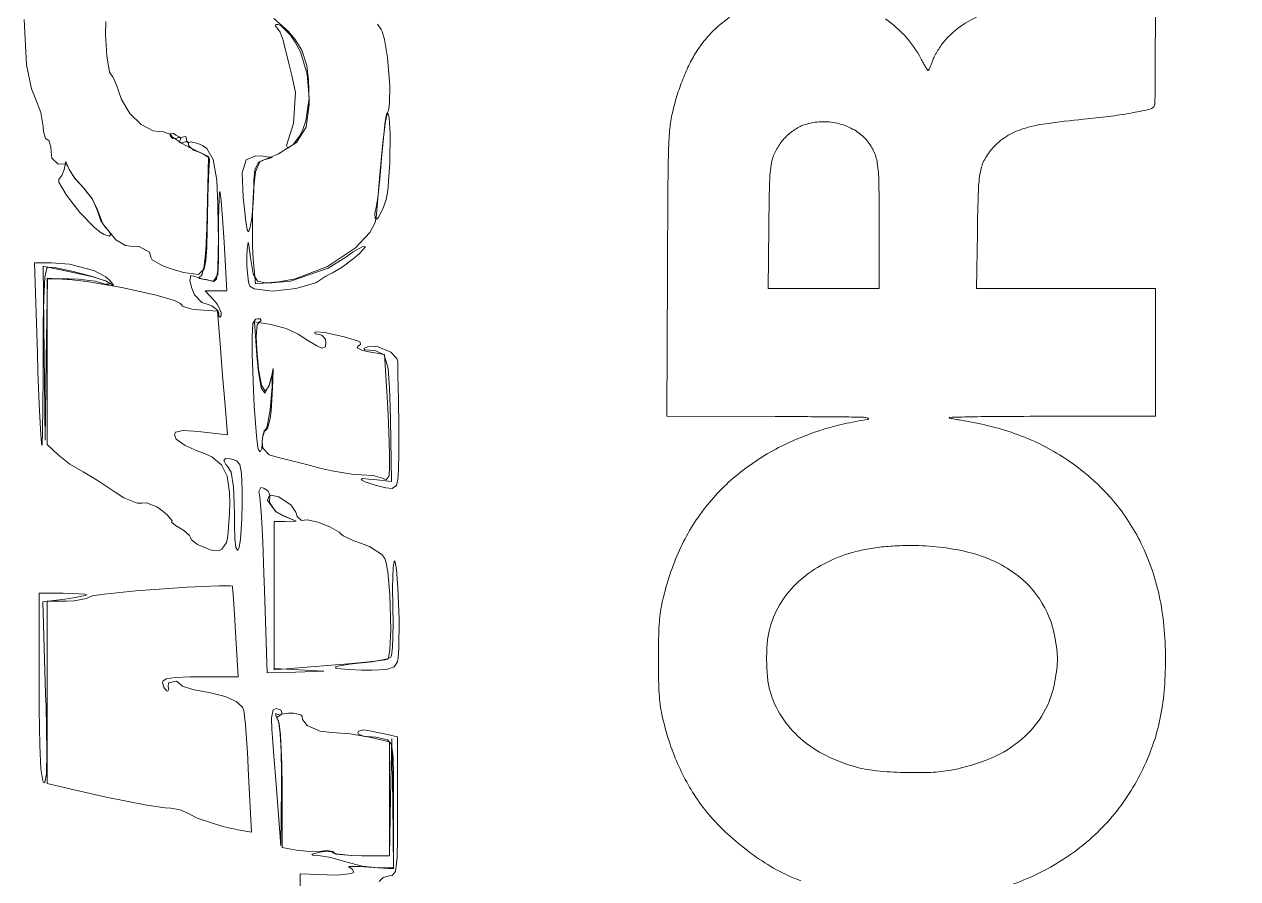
# Model space of a CAD drawing. Header units: millimetres. Extents: x 0 to 610, y 0 to 514.
# Drawn here: x 556.47 to 585.91, y 281.97 to 302.71 of the extents above; entities that cross this region are included whole.
import ezdxf

# ---------------------------------------------------------------- set-up
doc = ezdxf.new("R2010")
doc.units = ezdxf.units.MM
doc.header["$LTSCALE"] = 0.05
doc.layers.get('0').update_dxf_attribs({"plot": 0})
doc.layers.add('ETCH', color=5, linetype='Continuous', lineweight=0)

# ---------------------------------------------------------------- blocks, each defined once
blk = doc.blocks.new('ImageToStl.com_thorlabs')
for points in [[(929.755995, 51.915731, -0.000051), (929.51092, 15.58425, -0.585085)], [(915.870394, 95.609567, 0.057801), (909.210643, 108.722591, 0.075139), (900.183621, 118.700703, 0.022498), (897.849942, 120.439742, 0.015783), (895.079685, 122.191504, 0.015964), (892.314891, 123.70327, 0.031806), (890.023014, 124.685422, -0.008549), (888.097897, 125.406461, -0.013524), (886.476597, 126.096747, -0.007432), (885.166375, 126.720671, -0.287199), (885.003699, 126.984719, -0.257843), (885.167209, 127.275757, -0.003917), (886.880324, 128.317607, -0.009401), (888.94131, 129.497001, -0.005941), (891.387018, 130.798625, 0.064382), (902.810376, 138.711175, 0.055434), (912.510229, 149.644891, 0.054084)], [(913.363266, 232.657741, 0.044801), (905.191814, 242.248027, 0.049571), (895.695568, 249.872583, 0.029457), (888.770435, 253.824335, 0.020216), (880.506458, 257.507148, 0.019384), (871.514823, 260.688195, 0.019906), (862.382577, 263.131913, 0.031505), (854.125174, 264.453222, 0.016319), (843.693608, 265.111765, 0.005904), (825.559218, 265.449189, 0.000453), (776.758148, 265.736713), (701.016295, 266.114352), (700.758148, 208.307176, -0.000484), (700.571503, 173.962932, -0.006385), (700.328021, 161.265399, -0.092817), (699.811153, 158.921534, -0.75457), (699.182584, 159, 0.016101), (696.784903, 171.74415, 0.02047), (693.718749, 183.312054, 0.021245), (689.827196, 194.225856, 0.019984), (684.951458, 205, 0.053671), (670.055985, 228.128496, 0.060687), (651.110617, 246.505194, 0.059799), (628.05467, 259.997997, 0.0498), (601, 268.679495, 0.020979), (595.726825, 269.579449, 0.016365), (589.939838, 270.127137, 0.011555), (582.457905, 270.415526, 0.003854), (571.5, 270.5, 0.003854), (560.542095, 270.415526, 0.011555), (553.060162, 270.127137, 0.016365), (547.273175, 269.579449, 0.020979), (542, 268.679495, 0.022745), (529.298875, 265.348651, 0.024985), (517.353653, 260.962368, 0.025412), (506.090944, 255.484478, 0.025346), (495.431893, 248.887868, 0.039047), (485.005835, 240.406283, 0.026498), (474.492012, 229.274115, 0.026141), (465.015521, 216.849361, 0.033391), (457.706241, 204.447305, 0.028876), (453.478462, 194.668339, 0.016282)], [(451.78503, 81.578598, 0.062465), (465.996417, 53.281872, 0.064972), (486.187515, 30.25876, 0.066112), (511.5, 13.345628, 0.029233), (525.366212, 7.506557, 0.032841), (539.295614, 3.584573, 0.030936), (554.318067, 1.36105, 0.021359), (571.5, 0.632412, 0.023303), (589.273964, 1.467123, 0.030097), (605.413806, 3.967556, 0.031787), (620.387451, 8.231641, 0.032031), (634.660135, 14.350705, 0.061956), (657.005399, 29.403409, 0.058369), (675.493252, 49.747972, 0.056819), (689.180912, 74.362536, 0.053041), (697.368158, 102, 0.000047), (698.034232, 105.620768, 0.000039), (698.741991, 109.471875, 0.00004), (699.38965, 112.999086, 0.000107), (699.848103, 115.5, -0.897356), (700.271884, 115.469011, -0.003829), (700.563194, 104.854614, -0.003395), (700.778212, 88.305081, -0.001034), (700.881784, 63.25), (701, 6), (735, 6), (769, 6), (769, 53.598888), (769, 101.197777), (798.75, 100.753889, -0.00435), (821.186167, 100.223875, -0.037495), (831.13895, 99.152091, -0.079451), (837.618343, 96.854276, -0.058302), (843.852481, 92.442724, -0.068413), (849.889239, 85.302822, -0.065), (853.902041, 76.677337, -0.041592), (856.69955, 64.311906, -0.011077), (859.063887, 44.230977, 0.008158), (860.574117, 30.725598, 0.012418), (862.367107, 19.060407, 0.008897), (864.230776, 9.631448, 0.146365), (865.763759, 6.849183, 0.195059), (867.313188, 6.210015, 0.000252), (900.935727, 6.026217, 0.001217), (950.704577, 5.900412, 0.000178), (1051.647442, 5.926897)]]:
    blk.add_lwpolyline(points, format="xyb")
for points in [[(587.355655, 211.415807, -0.068807), (600.190561, 206.143976, -0.06571), (611.338399, 197.521322, -0.061971), (620.387327, 185.799602, -0.050611), (627.03291, 171.404345, -0.025778), (629.286969, 163.560332, -0.022489), (630.844084, 155.161099, -0.020481), (631.74761, 145.912011, -0.014572), (632.031711, 135.5, -0.055504), (628.75729, 106.584055, -0.087112), (619.100112, 83.578614, -0.102008), (603.563832, 67.701159, -0.104489), (583.143697, 59.433072, -0.014136), (576.606479, 58.4569, -0.029999), (571.5, 58.150244, -0.029999), (566.393521, 58.4569, -0.014136), (559.856303, 59.433072, -0.084506), (542.84301, 65.549306, -0.08707), (529.01184, 76.904891, -0.078224), (518.808738, 93.415145, -0.053061), (512.44665, 114.627597, -0.036819), (511.220656, 125.552049, -0.016621), (511.149785, 139.975652, -0.016518), (512.025592, 154.23163, -0.041203), (513.859659, 164.5, -0.049908), (520.131321, 181.220794, -0.064655), (529.203739, 194.838186, -0.069877), (540.797168, 204.892759, -0.073907), (554.5, 211.133406, -0.046672), (561.486463, 212.451961, -0.021169), (570.790612, 212.926204, -0.0212), (580.153278, 212.609644, -0.044064)], [(839, 209.484586, -0.060552), (844.781588, 206.61754, -0.053558), (849.976228, 202.34482, -0.054577), (854.052264, 197.16186, -0.069293), (856.526767, 191.605866, -0.069219), (857.760401, 183.002599, -0.065354), (856.643945, 174.211297, -0.067106), (853.351281, 166.220419, -0.081214), (848.214596, 159.957692, -0.068004), (842.299393, 156.031412, -0.07587), (835.761548, 154.018046, -0.03321), (825.353435, 153.174247, -0.003625), (801.318499, 153), (769, 153), (769, 182.562713), (769, 212.125426), (801.25, 211.775927, -0.001521), (820.029858, 211.51525, -0.010926), (829.088681, 211.163835, -0.022968), (834.702131, 210.563442, -0.046764)]]:
    blk.add_lwpolyline(points, format="xyb", close=True)
blk = doc.blocks.new('talmolder-cropped')
for p, q in [((612.788791, 93.99104), (624.128498, 94.513776)), ((540.25, 91.22166), (563, 91.933252)), ((563, 91.933252), (563, 87.790959)), ((600.759478, 90.348502), (604.486481, 91.756134)), ((604.486481, 91.756134), (606.760068, 92.67968)), ((606.760068, 92.67968), (612.788791, 93.99104)), ((430.617667, 82.013027), (432.215439, 88.763027)), ((432.215439, 88.763027), (455.107719, 88.763027)), ((432.401922, 89.604333), (432.901795, 89.890968)), ((432.494594, 89.312339), (432.401922, 89.604333)), ((434.655051, 88.936758), (432.494594, 89.312339)), ((432.901795, 89.890968), (435.869026, 90.333473)), ((439.904385, 88.829772), (434.655051, 88.936758)), ((435.869026, 90.333473), (441.715988, 90.613922)), ((446.197194, 88.919097), (439.904385, 88.829772)), ((441.715988, 90.613922), (450.750379, 90.747074)), ((451.642292, 89.056782), (446.197194, 88.919097)), ((450.750379, 90.747074), (456.559017, 90.763027)), ((454.765425, 89.148543), (451.642292, 89.056782)), ((477.84504, 89.851447), (454.765425, 89.148543)), ((455.107719, 88.763027), (478, 88.763027)), ((456.559017, 90.763027), (480, 90.763027)), ((478.537743, 84.307237), (477.84504, 89.851447)), ((478, 88.763027), (478, 83.963027)), ((480, 90.763027), (480, 84.763027)), ((514.801253, 86.013027), (517.374182, 88.763027)), ((517.083333, 90.136547), (517.631364, 90.226103)), ((517.462264, 90.061515), (517.083333, 90.136547)), ((517.374182, 88.763027), (538.272418, 88.763027)), ((520.735555, 89.928083), (517.462264, 90.061515)), ((517.631364, 90.226103), (521.214925, 90.466968)), ((518.5, 89.306824), (540.358408, 89.534925)), ((538.75, 89.01422), (518.5, 89.306824)), ((526.754354, 89.827043), (520.735555, 89.928083)), ((521.214925, 90.466968), (527.481689, 90.7605)), ((534.788582, 89.77065), (526.754354, 89.827043)), ((527.481689, 90.7605), (535.671501, 91.071092)), ((539.333333, 89.763027), (534.788582, 89.77065)), ((535.671501, 91.071092), (540.25, 91.22166)), ((538.272418, 88.763027), (559.170654, 88.763027)), ((559, 88.721616), (538.75, 89.01422)), ((542.469299, 89.759582), (539.333333, 89.763027)), ((540.358408, 89.534925), (562.216816, 89.763027)), ((547.917203, 89.730302), (542.469299, 89.759582)), ((554.185253, 89.621769), (547.917203, 89.730302)), ((559.426429, 89.332285), (554.185253, 89.621769)), ((559.170654, 88.763027), (558.732102, 82.513027)), ((559, 83.307421), (559, 88.721616)), ((561.717377, 88.843588), (559.426429, 89.332285)), ((562.216816, 89.763027), (561.692027, 87.513027)), ((561.964871, 88.513027), (561.717377, 88.843588)), ((561.811763, 86.943257), (561.964871, 88.513027)), ((593.763281, 88.374745), (594, 88.763027)), ((594, 88.763027), (594.259488, 89.151308)), ((594.259488, 89.151308), (596.011673, 89.68412)), ((596.011673, 89.68412), (597.288558, 89.763027)), ((597.288558, 89.763027), (600.759478, 90.348502)), ((512.471952, 83.042714), (514.801253, 86.013027)), ((561.397449, 86.187059), (560.504622, 81.933849)), ((560.950092, 82.536522), (561.811763, 86.943257)), ((561.692027, 87.513027), (561.397449, 86.187059)), ((563, 87.790959), (562.66195, 83.19033)), ((580.047073, 83.940673), (583.281161, 85.85835)), ((583.281161, 85.85835), (583.960945, 85.846411)), ((583.960945, 85.846411), (584.929152, 85.109275)), ((587.830515, 86.018048), (589.322612, 87.591095)), ((587.890854, 84.485201), (587.830515, 86.018048)), ((589.322612, 87.591095), (591, 87.763027)), ((591, 87.763027), (592.164844, 87.841933)), ((592.164844, 87.841933), (593.763281, 88.374745)), ((478, 83.963027), (478.088714, 82.010563)), ((478.837068, 82.154524), (478.537743, 84.307237)), ((479.969639, 82.433339), (479.764625, 79.236464)), ((480, 84.763027), (479.969639, 82.433339)), ((510.484769, 79.763027), (512.471952, 83.042714)), ((558.732102, 82.513027), (558.345473, 78.843094)), ((558.921332, 80.998279), (559, 83.307421)), ((559.68152, 77.709872), (560.950092, 82.536522)), ((562.66195, 83.19033), (561.096723, 77.014611)), ((575.694601, 80.519685), (580.047073, 83.940673)), ((584.23709, 81.820152), (586.259275, 83.084419)), ((586.5, 83.267003), (584.291741, 81.856199)), ((584.929152, 85.109275), (586.5, 84.533467)), ((586.259275, 83.084419), (587.464253, 83.752868)), ((586.5, 84.533467), (588.5, 84.072543)), ((588.5, 84.072543), (586.5, 83.267003)), ((587.464253, 83.752868), (587.890854, 84.485201)), ((428.796068, 73.950967), (430.617667, 82.013027)), ((478.088714, 82.010563), (478.687751, 78.854026)), ((479.411163, 79.2005), (478.837068, 82.154524)), ((479.764625, 79.236464), (479.615223, 78.763027)), ((508.276974, 75.948592), (510.484769, 79.763027)), ((558.39013, 76.716361), (558.921332, 80.998279)), ((560.016342, 79.530464), (559.496111, 77.259279)), ((560.504622, 81.933849), (560.016342, 79.530464)), ((571.880922, 76.897907), (575.694601, 80.519685)), ((581.791032, 79.595451), (578.991108, 77.393987)), ((579.135195, 77.467378), (581.845713, 79.655319)), ((584.291741, 81.856199), (581.791032, 79.595451)), ((581.845713, 79.655319), (584.23709, 81.820152)), ((478.687751, 78.854026), (479.124293, 78.038734)), ((479.124293, 78.038734), (479.317447, 77.488876)), ((479.317447, 77.488876), (479.785191, 74.439974)), ((479.615223, 78.763027), (479.411163, 79.2005)), ((558.345473, 78.843094), (556.851486, 69.973849)), ((558.003023, 75.270978), (558.39013, 76.716361)), ((559.496111, 77.259279), (558.387543, 73.898751)), ((558.406494, 73.986922), (559.68152, 77.709872)), ((561.096723, 77.014611), (559.543372, 74.044709)), ((570.693997, 75.418759), (571.880922, 76.897907)), ((578.991108, 77.393987), (576.063459, 76.125718)), ((576.345713, 76.147552), (579.135195, 77.467378)), ((426.77429, 63.698725), (428.796068, 73.950967)), ((479.785191, 74.439974), (480.582856, 66.46354)), ((505.417265, 71.69261), (508.276974, 75.948592)), ((557.63887, 73.190414), (557.674199, 74.265687)), ((557.935745, 73.223315), (557.63887, 73.190414)), ((557.674199, 74.265687), (558.003023, 75.270978)), ((557.8917, 73.015463), (558.406494, 73.986922)), ((558.387543, 73.898751), (557.935745, 73.223315)), ((559.543372, 74.044709), (558.664026, 73.074613)), ((568.782091, 71.536301), (572.852583, 74.785948)), ((569.749842, 73.16479), (570.147986, 74.478454)), ((570.147995, 72.743441), (569.749842, 73.16479)), ((570.147986, 74.478454), (570.693997, 75.418759)), ((571.187793, 73.378066), (570.147995, 72.743441)), ((571.899982, 74.142512), (571.187793, 73.378066)), ((573.595262, 75.294117), (571.899982, 74.142512)), ((572.852583, 74.785948), (576.345713, 76.147552)), ((576.063459, 76.125718), (573.595262, 75.294117)), ((615.066138, 73.759432), (610.941707, 73.069655)), ((620.429755, 74.092368), (615.066138, 73.759432)), ((623.671054, 74.008908), (620.429755, 74.092368)), ((503.972808, 69.530492), (505.417265, 71.69261)), ((557.229316, 72.132085), (557.8917, 73.015463)), ((557.56524, 72.157813), (557.229316, 72.132085)), ((558.664026, 73.074613), (557.56524, 72.157813)), ((567.383693, 69.05258), (568.782091, 71.536301)), ((605.975086, 70.756318), (604.070938, 70.082335)), ((607.503588, 71.227537), (605.975086, 70.756318)), ((609.740057, 72.23245), (607.503588, 71.227537)), ((610.172564, 72.64237), (609.740057, 72.23245)), ((610.941707, 73.069655), (610.172564, 72.64237)), ((502.605865, 66.200546), (503.972808, 69.530492)), ((556.851486, 69.973849), (554.917289, 61.379403)), ((567.096449, 65.635282), (567.216849, 67.8409)), ((567.216849, 67.8409), (567.383693, 69.05258)), ((600.56044, 67.965015), (597.8011, 65.17936)), ((604.070938, 70.082335), (600.56044, 67.965015)), ((480.582856, 66.46354), (481.524593, 53.591563)), ((502.656712, 64.967759), (502.605865, 66.200546)), ((502.743779, 63.828427), (502.656712, 64.967759)), ((565.722154, 63.085711), (567.096449, 65.635282)), ((597.8011, 65.17936), (596.217827, 62.154332)), ((426.092472, 59.102256), (426.77429, 63.698725)), ((500.610055, 59.71145), (501.723981, 61.20934)), ((501.723981, 61.20934), (502.743779, 63.828427)), ((554.917289, 61.379403), (553.553681, 56.784303)), ((562.26405, 59.67659), (563.799565, 62.381902)), ((563.799565, 62.381902), (564.479724, 62.763027)), ((564.479724, 62.763027), (565.722154, 63.085711)), ((596.217827, 62.154332), (596, 60.686104)), ((426.000818, 57.735533), (426.092472, 59.102256)), ((455.507079, 58.774481), (455.381163, 58.425906)), ((455.381163, 58.425906), (455.87633, 58.219094)), ((456.361855, 59.472641), (455.507079, 58.774481)), ((455.87633, 58.219094), (456.448062, 58.38147)), ((457.559017, 59.763027), (456.361855, 59.472641)), ((456.448062, 58.38147), (457.485028, 58.315317)), ((457.485028, 58.315317), (457.903808, 56.306675)), ((457.95205, 59.666911), (457.559017, 59.763027)), ((458.521762, 58.764386), (457.95205, 59.666911)), ((458.84815, 56.617909), (458.521762, 58.764386)), ((498.181458, 57.360057), (499.59346, 58.572284)), ((499.59346, 58.572284), (500.610055, 59.71145)), ((561.538741, 57.581525), (562.26405, 59.67659)), ((595.322834, 57.993676), (594.893011, 57.763027)), ((595.912652, 59.551128), (595.322834, 57.993676)), ((596, 60.686104), (595.912652, 59.551128)), ((424.642289, 53.235533), (425.601413, 55.371067)), ((425.601413, 55.371067), (426.000818, 57.735533)), ((457.087012, 55.316803), (456.679855, 54.762775)), ((457.903808, 56.306675), (457.087012, 55.316803)), ((458.985385, 52.871209), (458.84815, 56.617909)), ((495.774389, 54.445253), (496.428025, 55.513027)), ((496.428025, 55.513027), (497.010461, 56.515566)), ((497.010461, 56.515566), (497.826696, 57.540311)), ((497.826696, 57.540311), (497.959962, 57.436301)), ((497.959962, 57.436301), (498.181458, 57.360057)), ((518.736218, 56.391932), (517.106816, 54.099206)), ((519.785477, 56.763027), (518.736218, 56.391932)), ((520.484538, 56.49261), (519.785477, 56.763027)), ((520.859126, 54.619816), (520.484538, 56.49261)), ((552.557607, 55.077158), (552.122412, 54.78599)), ((552.832521, 55.253011), (552.557607, 55.077158)), ((553.553681, 56.784303), (552.832521, 55.253011)), ((560.634229, 54.55465), (561.538741, 57.581525)), ((592.022141, 53.013027), (592.974785, 54.857363)), ((592.974785, 54.857363), (594.700068, 57.388222)), ((593.348715, 55.585063), (593.099733, 55.0871)), ((593.099733, 55.0871), (593.318607, 54.375134)), ((593.818607, 55.375134), (593.348715, 55.585063)), ((594.280598, 55.165818), (593.818607, 55.375134)), ((594.564181, 55.586927), (594.280598, 55.165818)), ((594.893011, 57.763027), (594.286139, 57.307145)), ((594.286139, 57.307145), (594.381557, 56.211089)), ((594.381557, 56.211089), (594.564181, 55.586927)), ((595.131121, 56.421017), (594.537806, 55.279939)), ((594.537806, 55.279939), (594.675343, 54.421017)), ((594.700068, 57.388222), (595.260207, 57.763027)), ((595.510925, 56.965405), (595.131121, 56.421017)), ((595.260207, 57.763027), (595.57821, 57.664904)), ((595.57821, 57.664904), (595.510925, 56.965405)), ((423.502104, 51.109801), (424.642289, 53.235533)), ((455.837811, 52.20047), (455.506636, 50.507786)), ((456.679855, 54.762775), (455.837811, 52.20047)), ((459, 50.286441), (458.985385, 52.871209)), ((481.524593, 53.591563), (481.888606, 45.689767)), ((492.247423, 51.013917), (493.445544, 52.535877)), ((493.445544, 52.535877), (493.993743, 52.763027)), ((493.993743, 52.763027), (494.477373, 52.980019)), ((494.477373, 52.980019), (495.774389, 54.445253)), ((517.106816, 54.099206), (515.783745, 51.091816)), ((520.521207, 50.11646), (520.706327, 51.970277)), ((520.706327, 51.970277), (520.859126, 54.619816)), ((551.400073, 52.423431), (551.200305, 50.637817)), ((552.122412, 54.78599), (551.400073, 52.423431)), ((554.976037, 51.761206), (556.665673, 52.420983)), ((556.665673, 52.420983), (558.491712, 52.944239)), ((558.491712, 52.944239), (559.80755, 52.710234)), ((559.649908, 51.890277), (558.920753, 49.688)), ((559.80755, 52.710234), (559.649908, 51.890277)), ((560.091326, 50.745111), (560.634229, 54.55465)), ((589.768756, 48.263027), (592.022141, 53.013027)), ((591.372566, 51.982531), (590.876303, 50.838033)), ((592.48421, 53.286889), (591.372566, 51.982531)), ((592.962674, 53.286096), (592.48421, 53.286889)), ((593.334727, 53.148788), (592.962674, 53.286096)), ((593.425503, 52.677612), (593.0078, 50.8901)), ((594, 53.763027), (593.242451, 53.578909)), ((593.242451, 53.578909), (593.293451, 53.136243)), ((593.293451, 53.136243), (593.425503, 52.677612)), ((593.318607, 54.375134), (593.518578, 53.711311)), ((593.518578, 53.711311), (593.334727, 53.148788)), ((594.748382, 53.956312), (594, 53.763027)), ((594.675343, 54.421017), (594.748382, 53.956312)), ((421.394615, 44.678991), (423.502104, 51.109801)), ((455.506636, 50.507786), (455.073116, 48.062318)), ((459, 40.809855), (459, 50.286441)), ((490.864353, 47.537984), (492.247423, 51.013917)), ((514.999792, 49.061775), (514.261742, 47.421599)), ((515.783745, 51.091816), (514.999792, 49.061775)), ((519.80942, 43.469894), (520.521207, 50.11646)), ((551.200305, 50.637817), (550.900611, 46.012608)), ((552.606141, 48.543733), (553.045898, 49.917735)), ((553.045898, 49.917735), (554.976037, 51.761206)), ((556, 49.111655), (553.571482, 46.83018)), ((556, 46.3771), (556, 49.111655)), ((558.920753, 49.688), (558.390205, 46.983724)), ((558.393011, 47.344814), (558.826195, 48.805114)), ((558.826195, 48.805114), (559.015313, 50.094814)), ((559.015313, 50.094814), (559.05947, 50.59378)), ((559.05947, 50.59378), (559.420073, 50.591839)), ((559.420073, 50.591839), (559.776313, 50.090719)), ((559.776313, 50.090719), (560.179123, 49.81046)), ((561.477992, 49.362119), (560.091326, 50.745111)), ((560.179123, 49.81046), (562.282998, 49.32976)), ((563.583308, 48.909), (561.477992, 49.362119)), ((562.282998, 49.32976), (566.122101, 48.955068)), ((566.836578, 48.685938), (563.583308, 48.909)), ((566.122101, 48.955068), (571.701493, 48.685893)), ((590.408623, 49.661446), (589.489986, 48.140402)), ((590.876303, 50.838033), (590.408623, 49.661446)), ((592.509491, 49.781381), (591.736001, 48.668323)), ((593.0078, 50.8901), (592.509491, 49.781381)), ((455.073116, 48.062318), (454.053814, 44.085836)), ((490.738263, 45.573497), (490.864353, 47.537984)), ((514.261742, 47.421599), (512.281841, 44.975032)), ((550.900611, 46.012608), (542.700305, 45.352058)), ((550.275, 45.684079), (551.059, 45.906987)), ((552.52426, 45.986006), (550.526213, 45.051846)), ((551.059, 45.906987), (552.251281, 47.369581)), ((552.251281, 47.369581), (552.606141, 48.543733)), ((553.571482, 46.83018), (552.52426, 45.986006)), ((556, 43.642546), (556, 46.3771)), ((558.294285, 46.87913), (558.393011, 47.344814)), ((558.937898, 46.236225), (558.294285, 46.87913)), ((558.390205, 46.983724), (560.107281, 45.921016)), ((561.230054, 45.900804), (558.937898, 46.236225)), ((560.107281, 45.921016), (563.599624, 45.74975)), ((565.803304, 45.780301), (561.230054, 45.900804)), ((563.599624, 45.74975), (567.261864, 45.757642)), ((569.143011, 45.771719), (565.803304, 45.780301)), ((571.41202, 48.56861), (566.836578, 48.685938)), ((567.261864, 45.757642), (569.550035, 45.763027)), ((572.268859, 45.782935), (569.143011, 45.771719)), ((569.550035, 45.763027), (574.092391, 45.733982)), ((574.25, 48.510745), (571.41202, 48.56861)), ((571.701493, 48.685893), (575.145379, 48.590719)), ((577.64834, 45.865767), (572.268859, 45.782935)), ((574.092391, 45.733982), (579.12971, 45.600371)), ((579.834468, 48.374087), (574.25, 48.510745)), ((575.145379, 48.590719), (589.768756, 48.263027)), ((583.774761, 46.181809), (577.64834, 45.865767)), ((586.345932, 48.158867), (579.834468, 48.374087)), ((588.982421, 47.075437), (583.774761, 46.181809)), ((588.730322, 48.033804), (586.345932, 48.158867)), ((589.152175, 47.983288), (588.730322, 48.033804)), ((591.736001, 48.668323), (588.982421, 47.075437)), ((589.489986, 48.140402), (589.152175, 47.983288)), ((420.587866, 40.863834), (421.394615, 44.678991)), ((454.053814, 44.085836), (452.82504, 41.314068)), ((481.860747, 42.726166), (481.74415, 42.229622)), ((481.888606, 45.689767), (481.860747, 42.726166)), ((491.099913, 44.885083), (490.738263, 45.573497)), ((492.737467, 43.766087), (491.099913, 44.885083)), ((493.811679, 43.473329), (492.737467, 43.766087)), ((495.351444, 43.302064), (493.811679, 43.473329)), ((500.132639, 43.003438), (495.351444, 43.302064)), ((502.785183, 42.912859), (500.132639, 43.003438)), ((505.341994, 42.931338), (502.785183, 42.912859)), ((509.40048, 43.524536), (505.341994, 42.931338)), ((512.281841, 44.975032), (509.40048, 43.524536)), ((510.452346, 42.564118), (511.690476, 43.310646)), ((511.690476, 43.310646), (512.354355, 43.909448)), ((512.354355, 43.909448), (513.341424, 44.410426)), ((513.341424, 44.410426), (513.831696, 44.016737)), ((513.774112, 42.76938), (513.523918, 41.838387)), ((513.831696, 44.016737), (513.774112, 42.76938)), ((527.15471, 44.080701), (519.80942, 43.469894)), ((534.751161, 44.70612), (527.15471, 44.080701)), ((542.700305, 45.352058), (534.751161, 44.70612)), ((549.363966, 45.310403), (549.592257, 45.616034)), ((549.821482, 45.076919), (549.363966, 45.310403)), ((549.592257, 45.616034), (550.275, 45.684079)), ((550.526213, 45.051846), (549.821482, 45.076919)), ((568.25, 44.334699), (556, 43.642546)), ((573.039323, 44.632494), (568.25, 44.334699)), ((578.584635, 45.070882), (573.039323, 44.632494)), ((580.582943, 45.306872), (578.584635, 45.070882)), ((579.12971, 45.600371), (580.759867, 45.468881)), ((580.916667, 45.39494), (580.582943, 45.306872)), ((580.759867, 45.468881), (580.916667, 45.39494)), ((419.990323, 37.464641), (420.587866, 40.863834)), ((451.379048, 39.729537), (450.572173, 39.377025)), ((452.82504, 41.314068), (451.379048, 39.729537)), ((470.25, 41.425553), (459, 40.809855)), ((474.637429, 41.67948), (470.25, 41.425553)), ((479.679788, 42.018968), (474.637429, 41.67948)), ((481.465491, 42.179215), (479.679788, 42.018968)), ((481.74415, 42.229622), (481.465491, 42.179215)), ((490.797096, 40.994565), (491.487455, 41.362125)), ((491, 40.763027), (490.797096, 40.994565)), ((491.509147, 40.567987), (491, 40.763027)), ((491.487455, 41.362125), (493.669909, 41.60574)), ((493.582323, 40.219389), (491.509147, 40.567987)), ((498.610536, 39.860775), (493.582323, 40.219389)), ((493.669909, 41.60574), (497.381102, 41.729501)), ((497.381102, 41.729501), (499.821429, 41.747714)), ((502.682612, 39.778339), (498.610536, 39.860775)), ((499.821429, 41.747714), (502.569893, 41.769267)), ((502.569893, 41.769267), (506.763102, 41.932441)), ((505.832151, 39.783915), (502.682612, 39.778339)), ((510.097971, 39.916906), (505.832151, 39.783915)), ((506.763102, 41.932441), (510.452346, 42.564118)), ((512.313076, 40.337817), (510.097971, 39.916906)), ((513.26982, 41.197209), (512.313076, 40.337817)), ((513.523918, 41.838387), (513.26982, 41.197209)), ((579.408528, 39.549823), (585.620538, 39.767133)), ((585.620538, 39.767133), (588.909741, 38.775541)), ((434.245161, 38.164056), (419.990323, 37.464641)), ((439.943555, 38.476148), (434.245161, 38.164056)), ((446.972592, 38.970537), (439.943555, 38.476148)), ((449.864974, 39.259588), (446.972592, 38.970537)), ((450.572173, 39.377025), (449.864974, 39.259588)), ((519.536499, 36.22588), (527.016211, 36.770632)), ((527.016211, 36.770632), (533.25, 37.048425)), ((533.25, 37.048425), (535.775092, 37.133614)), ((535.775092, 37.133614), (539.994614, 37.257144)), ((539.8337, 36.110004), (548.1674, 36.713332)), ((539.994614, 37.257144), (544.494158, 37.307741)), ((544.494158, 37.307741), (547.769393, 37.074542)), ((548.1674, 36.713332), (547.50683, 32.488179)), ((547.769393, 37.074542), (548.897014, 36.428971)), ((555.94486, 32.200769), (556.453226, 36.791008)), ((556.453226, 36.791008), (557.191984, 37.902841)), ((557.191984, 37.902841), (558.173299, 38.214329)), ((557.749471, 36.462532), (564.067007, 37.035386)), ((558.173299, 38.214329), (562.067102, 38.584656)), ((560.231681, 37.001044), (558.448384, 35.926844)), ((564.30699, 37.706487), (560.231681, 37.001044)), ((562.067102, 38.584656), (564.5, 38.597882)), ((564.067007, 37.035386), (567.221527, 37.212364)), ((567.5, 38.099136), (564.30699, 37.706487)), ((564.5, 38.597882), (566.592969, 38.516911)), ((566.592969, 38.516911), (568.145996, 38.325468)), ((567.221527, 37.212364), (575.324721, 37.210682)), ((567.980176, 38.175047), (567.5, 38.099136)), ((568.145996, 38.325468), (567.980176, 38.175047)), ((570.829432, 38.213126), (571.356674, 38.502685)), ((571.641023, 37.88364), (570.829432, 38.213126)), ((571.356674, 38.502685), (573.37916, 38.838221)), ((572.5, 37.677081), (571.641023, 37.88364)), ((574.165395, 37.404714), (572.5, 37.677081)), ((573.37916, 38.838221), (575, 39.050074)), ((579.143792, 36.980734), (574.165395, 37.404714)), ((575, 39.050074), (579.408528, 39.549823)), ((575.324721, 37.210682), (579.275346, 37.03223)), ((581.84362, 36.881342), (579.143792, 36.980734)), ((579.275346, 37.03223), (582.083367, 36.840039)), ((583.749183, 36.831736), (581.84362, 36.881342)), ((582.083367, 36.840039), (585.857971, 36.437868)), ((586.39537, 36.616104), (583.749183, 36.831736)), ((588.290508, 35.71718), (586.39537, 36.616104)), ((588.909741, 38.775541), (589.936842, 36.375866)), ((460, 33.498241), (480.75, 34.172425)), ((480.75, 34.172425), (484.974345, 34.318824)), ((484.974345, 34.318824), (492.801834, 34.640802)), ((492.801834, 34.640802), (499.158504, 34.968559)), ((499.158504, 34.968559), (503.273291, 35.262336)), ((503.273291, 35.262336), (504.249023, 35.384059)), ((504.249023, 35.384059), (505.590351, 35.583473)), ((505.590351, 35.583473), (506.573139, 35.09604)), ((506.385239, 34.32456), (505.618681, 33.236721)), ((506.573139, 35.09604), (506.385239, 34.32456)), ((514.752231, 32.97404), (516.419985, 34.635448)), ((515.506295, 35.28136), (516, 35.663756)), ((516.362969, 34.855314), (515.506295, 35.28136)), ((516, 35.663756), (516.622778, 35.843595)), ((517.75, 34.793435), (516.362969, 34.855314)), ((516.419985, 34.635448), (517.955211, 34.763027)), ((516.622778, 35.843595), (519.536499, 36.22588)), ((519.011914, 34.707045), (517.75, 34.793435)), ((517.955211, 34.763027), (519.099034, 34.695146)), ((520.743555, 34.187224), (519.011914, 34.707045)), ((519.099034, 34.695146), (520.810138, 34.236787)), ((521, 33.817818), (520.743555, 34.187224)), ((520.810138, 34.236787), (521.166667, 33.902762)), ((521.374805, 33.421257), (521, 33.817818)), ((521.166667, 33.902762), (521.887891, 33.524051)), ((521.887891, 33.524051), (526.061589, 32.763946)), ((530.257607, 34.122715), (531.586977, 35.048645)), ((532.255424, 33.016826), (530.257607, 34.122715)), ((532.322413, 34.894274), (530.801449, 33.995491)), ((530.801449, 33.995491), (531.937187, 33.070734)), ((531.586977, 35.048645), (536.250022, 35.799136)), ((536.322865, 35.662366), (532.322413, 34.894274)), ((536.250022, 35.799136), (539.8337, 36.110004)), ((539.197521, 35.964677), (536.322865, 35.662366)), ((541.281046, 36.12531), (539.197521, 35.964677)), ((544.532889, 36.260564), (541.281046, 36.12531)), ((547.406061, 35.982679), (544.532889, 36.260564)), ((548.205552, 35.464677), (547.406061, 35.982679)), ((548.548564, 35.024771), (548.205552, 35.464677)), ((548.932735, 35.253275), (548.548564, 35.024771)), ((548.897014, 36.428971), (548.984687, 35.928105)), ((548.984687, 35.928105), (548.932735, 35.253275)), ((558.285235, 30.554026), (557.749471, 36.462532)), ((558.010374, 33.91361), (558, 32.376645)), ((558.448384, 35.926844), (558.010374, 33.91361)), ((585.857971, 36.437868), (588.379088, 35.317945)), ((588.823113, 34.513027), (588.290508, 35.71718)), ((588.379088, 35.317945), (589.10371, 33.859624)), ((589.458987, 32.263027), (588.823113, 34.513027)), ((589.10371, 33.859624), (590.379551, 30.676884)), ((589.808575, 34.585753), (589.458987, 32.263027)), ((589.936842, 36.375866), (589.808575, 34.585753)), ((416.5, 30.04289), (426.5, 30.821338)), ((426.5, 30.821338), (430.954883, 31.168482)), ((430.954883, 31.168482), (440.145898, 31.886348)), ((440.145898, 31.886348), (443.75, 32.168653)), ((443.75, 32.168653), (445.785656, 32.315)), ((444.323733, 30.173273), (447.211145, 30.504915)), ((447.472409, 30.623369), (444.699895, 30.238426)), ((445.785656, 32.315), (448.682924, 32.409949)), ((447.211145, 30.504915), (447.866178, 30.691407)), ((448.186419, 30.862795), (447.472409, 30.623369)), ((447.866178, 30.691407), (448.767869, 31.043638)), ((449.101183, 31.312621), (448.186419, 30.862795)), ((448.682924, 32.409949), (450.711661, 31.97973)), ((448.767869, 31.043638), (449.649219, 29.922661)), ((449.765411, 31.312621), (449.101183, 31.312621)), ((449.392712, 30.086084), (449.56166, 30.862795)), ((449.56166, 30.862795), (449.765411, 31.312621)), ((451, 31.250273), (450.688914, 30.199905)), ((450.711661, 31.97973), (451, 31.250273)), ((460.19268, 26.380634), (460, 33.498241)), ((461.095435, 31.763027), (460.740397, 25.513027)), ((461.399431, 23.513027), (460.749197, 31.763027)), ((460.749197, 31.763027), (479.374598, 31.763027)), ((479.547717, 31.763027), (461.095435, 31.763027)), ((479.374598, 31.763027), (498, 31.763027)), ((498, 31.763027), (479.547717, 31.763027)), ((498, 31.763027), (498.039142, 29.013027)), ((498.039142, 29.013027), (498, 31.763027)), ((499.42794, 29.363366), (500.577249, 31.34877)), ((500.454516, 31.364616), (499.490868, 29.513027)), ((502.827205, 32.909769), (500.454516, 31.364616)), ((500.577249, 31.34877), (503.266955, 33.407978)), ((504.243422, 30.556541), (502.139846, 27.446272)), ((504.636216, 32.863802), (502.827205, 32.909769)), ((503.266955, 33.407978), (504.32058, 33.109114)), ((504.61147, 32.476488), (504.243422, 30.556541)), ((504.32058, 33.109114), (504.61147, 32.476488)), ((505.618681, 33.236721), (504.636216, 32.863802)), ((513.700881, 29.004628), (514.190888, 31.013027)), ((514.190888, 31.013027), (514.752231, 32.97404)), ((523.905664, 32.718077), (521.374805, 33.421257)), ((525.75, 32.498066), (523.905664, 32.718077)), ((529.985937, 32.215352), (525.75, 32.498066)), ((526.061589, 32.763946), (529, 32.476171)), ((529, 32.476171), (531.754297, 32.294558)), ((533.5, 32.06159), (529.985937, 32.215352)), ((531.754297, 32.294558), (534.330811, 32.221287)), ((531.937187, 33.070734), (533.556697, 32.631342)), ((534.5, 32.394985), (532.255424, 33.016826)), ((536.5, 31.999656), (533.5, 32.06159)), ((533.556697, 32.631342), (536.5, 31.999656)), ((534.330811, 32.221287), (534.748682, 32.30909)), ((534.748682, 32.30909), (534.5, 32.394985)), ((547.50683, 32.488179), (546.523143, 28.76979)), ((556.543031, 26.289793), (555.94486, 32.200769)), ((558, 32.376645), (558.424053, 27.616006)), ((558.990183, 26.502459), (558.285235, 30.554026)), ((590.379551, 30.676884), (593.238303, 26.168247)), ((620.981439, 30.227889), (622.234687, 31.162056)), ((621.181763, 28.113596), (624.416548, 31.857749)), ((622.234687, 31.162056), (622.548246, 31.535861)), ((622.548246, 31.535861), (622.909185, 31.334)), ((622.948175, 30.763027), (622.590551, 29.959257)), ((622.909185, 31.334), (622.948175, 30.763027)), ((415.432783, 26.256422), (416.090626, 29.763027)), ((416.090626, 29.763027), (431.111055, 29.763027)), ((431.315741, 29.902958), (416.5, 30.04289)), ((431.111055, 29.763027), (437.080083, 29.836282)), ((434.610899, 29.891629), (431.315741, 29.902958)), ((440.333296, 29.989993), (434.610899, 29.891629)), ((437.080083, 29.836282), (444.323733, 30.173273)), ((444.699895, 30.238426), (440.333296, 29.989993)), ((449.940983, 29.763027), (449.392712, 30.086084)), ((449.649219, 29.922661), (449.831762, 28.191407)), ((449.831762, 28.191407), (449.84567, 26.860231)), ((450.688914, 30.199905), (449.940983, 29.763027)), ((498.039142, 29.013027), (498.078284, 26.263027)), ((498.078284, 26.263027), (498.039142, 29.013027)), ((499.490868, 29.513027), (498.078284, 26.263027)), ((498.078284, 26.263027), (499.42794, 29.363366)), ((502.139846, 27.446272), (500.343289, 26.313051)), ((512.243434, 23.276894), (513.700881, 29.004628)), ((546.523143, 28.76979), (545.085715, 25.763027)), ((558.424053, 27.616006), (561.701588, 18.213998)), ((591.818323, 28.289472), (592.536857, 28.669933)), ((592.722134, 27.019467), (591.818323, 28.289472)), ((592.536857, 28.669933), (593.628753, 28.351993)), ((593.628753, 28.351993), (598.06159, 26.90406)), ((610.130126, 27.290395), (612.800694, 27.994261)), ((612.800694, 27.994261), (617.526674, 29.186461)), ((617.526674, 29.186461), (619, 29.527955)), ((620.219991, 27.665391), (618.49903, 26.457824)), ((619, 29.527955), (620.981439, 30.227889)), ((619.104739, 26.49108), (621.181763, 28.113596)), ((622.590551, 29.959257), (620.219991, 27.665391)), ((386.5, 25.292865), (409.5, 25.263027)), ((409.5, 25.263027), (409.228017, 18.513027)), ((415.097237, 22.900572), (415.432783, 26.256422)), ((448.275043, 24.610977), (446.807545, 23.484422)), ((449.102754, 24.763027), (448.275043, 24.610977)), ((449.457246, 25.033547), (449.102754, 24.763027)), ((449.84567, 26.860231), (449.457246, 25.033547)), ((460.385359, 19.263027), (460.19268, 26.380634)), ((460.740397, 25.513027), (460.385359, 19.263027)), ((499.270741, 25.943373), (498.292873, 24.890248)), ((498.292873, 24.890248), (498.384474, 24.203486)), ((500.343289, 26.313051), (499.270741, 25.943373)), ((545.085715, 25.763027), (543.490485, 23.336464)), ((558.024939, 21.259717), (556.543031, 26.289793)), ((562.121237, 18.351148), (558.990183, 26.502459)), ((594.850691, 25.418612), (592.722134, 27.019467)), ((593.238303, 26.168247), (597.130354, 23.747342)), ((596.25, 24.668706), (594.850691, 25.418612)), ((598.716494, 23.759958), (596.25, 24.668706)), ((598.06159, 26.90406), (605.834482, 26.404)), ((605.834482, 26.404), (610.130126, 27.290395)), ((616.043168, 25.153253), (610.395571, 23.433869)), ((612.568297, 23.538308), (616.464206, 24.845865)), ((618.49903, 26.457824), (616.043168, 25.153253)), ((616.464206, 24.845865), (619.104739, 26.49108)), ((414.118315, 20.638753), (414.1986, 22.055899)), ((414.1986, 22.055899), (414.401539, 22.322351)), ((414.401539, 22.322351), (414.687639, 21.214461)), ((415.214277, 19.756422), (415.097237, 22.900572)), ((446.807545, 23.484422), (445.321992, 20.187651)), ((461.736943, 19.322811), (461.399431, 23.513027)), ((498.446109, 23.41482), (497.854713, 20.800406)), ((498.384474, 24.203486), (498.446109, 23.41482)), ((511.455504, 20.263027), (512.243434, 23.276894)), ((543.490485, 23.336464), (542.127401, 21.013027)), ((545, 20.429693), (545.166182, 21.440595)), ((545.166182, 21.440595), (545.565725, 21.530635)), ((545.565725, 21.530635), (545.674552, 21.100525)), ((597.130354, 23.747342), (602.804345, 22.948505)), ((604.376241, 22.949835), (598.716494, 23.759958)), ((602.804345, 22.948505), (606.543519, 23.011842)), ((610.395571, 23.433869), (604.376241, 22.949835)), ((606.543519, 23.011842), (608.941565, 23.142989)), ((608.941565, 23.142989), (612.568297, 23.538308)), ((409.228017, 18.513027), (409.195749, 15.883738)), ((413.59413, 17.536496), (414.118315, 20.638753)), ((414.687639, 21.214461), (414.900564, 20.263027)), ((414.900564, 20.263027), (415.096633, 19.071881)), ((415.096633, 19.071881), (415.033593, 17.295839)), ((415.113174, 16.999224), (415.319623, 18.594143)), ((415.319623, 18.594143), (415.214277, 19.756422)), ((445.321992, 20.187651), (445, 17.267888)), ((462.350529, 12.256813), (461.736943, 19.322811)), ((497.854713, 20.800406), (496.682131, 17.765319)), ((510.748389, 17.274749), (511.455504, 20.263027)), ((542.127401, 21.013027), (541.558677, 19.822501)), ((541.558677, 19.822501), (541.926235, 18.834935)), ((541.926235, 18.834935), (542.964816, 18.763027)), ((542.964816, 18.763027), (543.802917, 18.881468)), ((543.802917, 18.881468), (544.85537, 19.74335)), ((545.48043, 19.031894), (544.418151, 14.187142)), ((544.85537, 19.74335), (545, 20.429693)), ((545.674552, 21.100525), (545.48043, 19.031894)), ((559.02767, 19.763027), (558.024939, 21.259717)), ((559.685959, 18.782425), (559.02767, 19.763027)), ((560.52767, 17.126937), (559.685959, 18.782425)), ((566.752248, 11.339208), (562.121237, 18.351148)), ((409.195749, 15.883738), (409.550405, 12.292847)), ((412.5, 13.763027), (413.59413, 17.536496)), ((414.478516, 16.256607), (414.061724, 12.407961)), ((414.06524, 12.480995), (414.505773, 16.210683)), ((414.782249, 16.929693), (414.478516, 16.256607)), ((414.505773, 16.210683), (414.826807, 16.763027)), ((415.033593, 17.295839), (414.782249, 16.929693)), ((414.826807, 16.763027), (415.113174, 16.999224)), ((445, 17.267888), (444.655799, 12.702929)), ((460.800554, 12.814225), (461.119899, 16.299994)), ((461.119899, 16.299994), (461.584569, 16.297107)), ((461.584569, 16.297107), (462.159645, 12.80578)), ((495.374403, 15.464081), (494.809247, 14.949443)), ((496.682131, 17.765319), (495.374403, 15.464081)), ((509.836646, 11.719808), (510.748389, 17.274749)), ((561.948753, 14.706279), (560.52767, 17.126937)), ((561.701588, 18.213998), (564.478476, 13.792348)), ((409.550405, 12.292847), (409.894683, 11.763027)), ((410.679461, 12.128593), (411.248161, 13.007509)), ((411.248161, 13.007509), (411.37359, 12.99799)), ((411.37359, 12.99799), (411.353952, 10.333927)), ((411.440625, 9.62237), (412.5, 13.763027)), ((414, 9.763027), (414.06524, 12.480995)), ((414.061724, 12.407961), (414, 9.706426)), ((444.655799, 12.702929), (443.828252, 7.839317)), ((460.70629, 9.763027), (460.800554, 12.814225)), ((462.159645, 12.80578), (462.477674, 9.75202)), ((462.867851, 7.086776), (462.350529, 12.256813)), ((494.415681, 14.450258), (493.201144, 11.73462)), ((494.809247, 14.949443), (494.415681, 14.450258)), ((544.418151, 14.187142), (543.396833, 10.791052)), ((564, 11.886012), (561.948753, 14.706279)), ((564.478476, 13.792348), (565.773582, 11.938328)), ((409.894683, 11.763027), (410.679461, 12.128593)), ((411, 5.6373), (411.440625, 9.62237)), ((411.353952, 10.333927), (411.211303, 8.007509)), ((414, 2.763027), (414, 9.763027)), ((414, 9.706426), (414, 2.816493)), ((443.986345, 8.513027), (444.072057, 9.38666)), ((444.072057, 9.38666), (444.622296, 10.585488)), ((444.622296, 10.585488), (445.019052, 10.763027)), ((445.019052, 10.763027), (445.373774, 10.565761)), ((445.373774, 10.565761), (445.640181, 9.23373)), ((445.640181, 9.23373), (445.519052, 8.263027)), ((460.675779, 7.153053), (460.70629, 9.763027)), ((462.477674, 9.75202), (462.777094, 7.174683)), ((492.529766, 9.852644), (491.720226, 7.815545)), ((493.201144, 11.73462), (492.529766, 9.852644)), ((508.023671, 8.920321), (508.519989, 9.911155)), ((508.519989, 9.911155), (508.794922, 9.571429)), ((508.794922, 9.571429), (508.699824, 7.992729)), ((509.554973, 6.882044), (509.744314, 9.837331)), ((509.744314, 9.837331), (509.836646, 11.719808)), ((540.976634, 9.610749), (540.6534, 7.996972)), ((541.698577, 10.932812), (540.976634, 9.610749)), ((541.124857, 9.01755), (541.496685, 9.264698)), ((541.496685, 9.264698), (541.899539, 8.324396)), ((542.086999, 10.62226), (541.698577, 10.932812)), ((542.50632, 10.044391), (542.086999, 10.62226)), ((543.112692, 10.122531), (542.50632, 10.044391)), ((543.396833, 10.791052), (543.112692, 10.122531)), ((565.358881, 10.286083), (564, 11.886012)), ((567.003041, 8.820768), (565.358881, 10.286083)), ((565.773582, 11.938328), (567.162549, 9.456275)), ((570.636021, 7.69682), (566.752248, 11.339208)), ((567.162549, 9.456275), (567.003041, 8.820768)), ((411.211303, 8.007509), (410.759618, 1.763027)), ((443.828252, 7.839317), (442.656504, 2.763027)), ((443.369714, 4.013027), (443.799577, 6.263027)), ((443.799577, 6.263027), (443.986345, 8.513027)), ((445.519052, 8.263027), (445, 5.763027)), ((460.852434, 3.532007), (460.675779, 7.153053)), ((462.777094, 7.174683), (463.536034, 3.289909)), ((463.271692, 3.984759), (462.867851, 7.086776)), ((491.720226, 7.815545), (489.742845, 4.745509)), ((506.49434, 3.7309), (507.150458, 6.429562)), ((507.150458, 6.429562), (508.023671, 8.920321)), ((508.577666, 6.763027), (508.10385, 2.263027)), ((508.699824, 7.992729), (508.577666, 6.763027)), ((508.905971, 4.587331), (509.554973, 6.882044)), ((539.876141, 4.134146), (540.944361, 6.201777)), ((540.6534, 7.996972), (540.025212, 4.068503)), ((540.944361, 6.201777), (541.054972, 7.763027)), ((541.054972, 7.763027), (541.124857, 9.01755)), ((541.899539, 8.324396), (542.043142, 6.090196)), ((573.197116, 6.37687), (570.636021, 7.69682)), ((574.424523, 6.11709), (573.197116, 6.37687)), ((574, 6.007731), (574.170046, 6.348236)), ((574.170046, 6.348236), (575.353887, 6.497919)), ((575.273514, 6.038749), (574.424523, 6.11709)), ((575.353887, 6.497919), (576.25, 6.292217)), ((576.25, 6.292217), (576.922966, 6.133981)), ((576.922966, 6.133981), (579.361402, 5.758177)), ((408.576174, 4.391714), (407.557187, 5.379456)), ((409, 2.794412), (408.576174, 4.391714)), ((411, 1.763027), (411, 5.6373)), ((442.007589, 2.32795), (443.1318, 3.280547)), ((443.1318, 3.280547), (443.369714, 4.013027)), ((444.480948, 3.263027), (443.961896, 0.763027)), ((445, 5.763027), (444.480948, 3.263027)), ((461.498775, 1.581847), (460.852434, 3.532007)), ((463.425677, 3.263027), (463.271692, 3.984759)), ((463.749282, 3.029797), (463.425677, 3.263027)), ((463.536034, 3.289909), (463.902078, 2.460949)), ((485.364293, 3.220007), (479.577504, 2.726859)), ((487.971318, 3.676618), (485.364293, 3.220007)), ((488.720519, 3.938495), (487.971318, 3.676618)), ((489.742845, 4.745509), (488.720519, 3.938495)), ((506.308009, 2.150658), (506.49434, 3.7309)), ((508.530393, 3.601695), (508.905971, 4.587331)), ((509.529667, 2.90238), (508.530393, 3.601695)), ((524.790308, 3.162319), (518.140032, 2.874897)), ((529.357044, 3.415765), (524.790308, 3.162319)), ((540.025212, 4.068503), (529.357044, 3.415765)), ((531.495214, 2.758695), (536.465694, 3.108102)), ((536.465694, 3.108102), (539.876141, 4.134146)), ((542.043142, 6.090196), (540.589841, 2.493526)), ((574.388382, 5.515154), (574, 6.007731)), ((577.010919, 4.254183), (574.388382, 5.515154)), ((578.082322, 5.791576), (575.273514, 6.038749)), ((578.922064, 3.6411), (577.010919, 4.254183)), ((584.186482, 5.270566), (578.082322, 5.791576)), ((581.222575, 3.212572), (578.922064, 3.6411)), ((579.361402, 5.758177), (584.945758, 5.140104)), ((588.144644, 2.680832), (581.222575, 3.212572)), ((588.827356, 4.882153), (584.186482, 5.270566)), ((584.945758, 5.140104), (589.327356, 4.764896)), ((593.278632, 4.462582), (588.827356, 4.882153)), ((589.327356, 4.764896), (593.571916, 4.404744)), ((598.510592, 3.798236), (593.278632, 4.462582)), ((593.571916, 4.404744), (598.525857, 3.855932)), ((600.461043, 3.410003), (598.510592, 3.798236)), ((598.525857, 3.855932), (600.343887, 3.548288)), ((600.680009, 3.21075), (599.517636, 2.874099)), ((600.343887, 3.548288), (600.66798, 3.428381)), ((600.827356, 3.25234), (600.461043, 3.410003)), ((600.66798, 3.428381), (600.680009, 3.21075)), ((601.259861, 3.028549), (600.827356, 3.25234)), ((614.608262, 3.302393), (607.513479, 2.745912)), ((619.177417, 4.021575), (614.608262, 3.302393)), ((621.1611, 4.589508), (619.177417, 4.021575)), ((621.693345, 4.888969), (621.1611, 4.589508)), ((623.001724, 5.812559), (621.693345, 4.888969)), ((409.057794, 2.143135), (409, 2.794412)), ((410.073891, 1.288418), (409.057794, 2.143135)), ((413.521216, 0.887819), (410.073891, 1.288418)), ((410.759618, 1.763027), (426.763178, 1.763027)), ((427.25, 1.984151), (411, 1.763027)), ((418.590506, 0.782159), (413.521216, 0.887819)), ((414, 2.816493), (428.75, 2.510884)), ((428.328252, 2.763027), (414, 2.763027)), ((423.498885, 0.764259), (418.590506, 0.782159)), ((426.480948, 0.763027), (423.498885, 0.764259)), ((443.961896, 0.763027), (426.480948, 0.763027)), ((426.763178, 1.763027), (429.538835, 1.763966)), ((443.5, 2.205275), (427.25, 1.984151)), ((442.656504, 2.763027), (428.328252, 2.763027)), ((428.75, 2.510884), (443.5, 2.205275)), ((429.538835, 1.763966), (434.093786, 1.780902)), ((434.093786, 1.780902), (438.782919, 1.891043)), ((438.782919, 1.891043), (442.007589, 2.32795)), ((462.79814, 0.749399), (461.498775, 1.581847)), ((463.75, 0.579449), (462.79814, 0.749399)), ((465.675354, 2.694238), (463.749282, 3.029797)), ((466.210272, 0.419162), (463.75, 0.579449)), ((463.902078, 2.460949), (464.31359, 2.302601)), ((464.31359, 2.302601), (466.432205, 2.05667)), ((470.866308, 2.494237), (465.675354, 2.694238)), ((473.463415, 0.400054), (466.210272, 0.419162)), ((466.432205, 2.05667), (472.054671, 1.895997)), ((479.577504, 2.726859), (470.866308, 2.494237)), ((472.054671, 1.895997), (476.814784, 1.95205)), ((481.386325, 0.692749), (473.463415, 0.400054)), ((476.814784, 1.95205), (481.448099, 2.010993)), ((486.006404, 1.05181), (481.386325, 0.692749)), ((481.448099, 2.010993), (486.487264, 1.863611)), ((487.770532, 1.332277), (486.006404, 1.05181)), ((486.487264, 1.863611), (488.031836, 1.63076)), ((488.120547, 1.479766), (487.770532, 1.332277)), ((488.031836, 1.63076), (488.120547, 1.479766)), ((507.04401, 0.995821), (506.308009, 2.150658)), ((508.575191, 0.683359), (507.04401, 0.995821)), ((508.10385, 2.263027), (523.774497, 2.564138)), ((509.74641, 0.573606), (508.575191, 0.683359)), ((511.67761, 2.773302), (509.529667, 2.90238)), ((511.084219, 0.490666), (509.74641, 0.573606)), ((515.103578, 0.409538), (511.084219, 0.490666)), ((513.309254, 2.763027), (511.67761, 2.773302)), ((514.607645, 2.776349), (513.309254, 2.763027)), ((518.140032, 2.874897), (514.607645, 2.776349)), ((521.655492, 0.445475), (515.103578, 0.409538)), ((528.766252, 0.552185), (521.655492, 0.445475)), ((523.774497, 2.564138), (526.691554, 2.623188)), ((526.691554, 2.623188), (531.495214, 2.758695)), ((534.761242, 0.662448), (528.766252, 0.552185)), ((538.176758, 0.729545), (534.761242, 0.662448)), ((539.015355, 0.966188), (538.176758, 0.729545)), ((540.589841, 2.493526), (539.015355, 0.966188)), ((595.544117, 2.60845), (588.144644, 2.680832)), ((599.517636, 2.874099), (595.544117, 2.60845)), ((603.083961, 2.759281), (601.259861, 3.028549)), ((607.513479, 2.745912), (603.083961, 2.759281))]:
    blk.add_line(p, q)

msp = doc.modelspace()

# ---------------------------------------------------------------- block references
at = {"layer": 'ETCH', "rotation": 90}
for name, p, xscale, yscale, zscale in [('talmolder-cropped', (565.602, 242.531), 0.09659915244326552, 0.09659915244326552, 0.09659915244326552), ('ImageToStl.com_thorlabs', (584.186, 261.253), 0.04557314455139743, 0.04557314455139743, 0.04557314455139743)]:
    msp.add_blockref(name, p, dxfattribs=dict(at, xscale=xscale, yscale=yscale, zscale=zscale))

doc.saveas('drawing.dxf')
